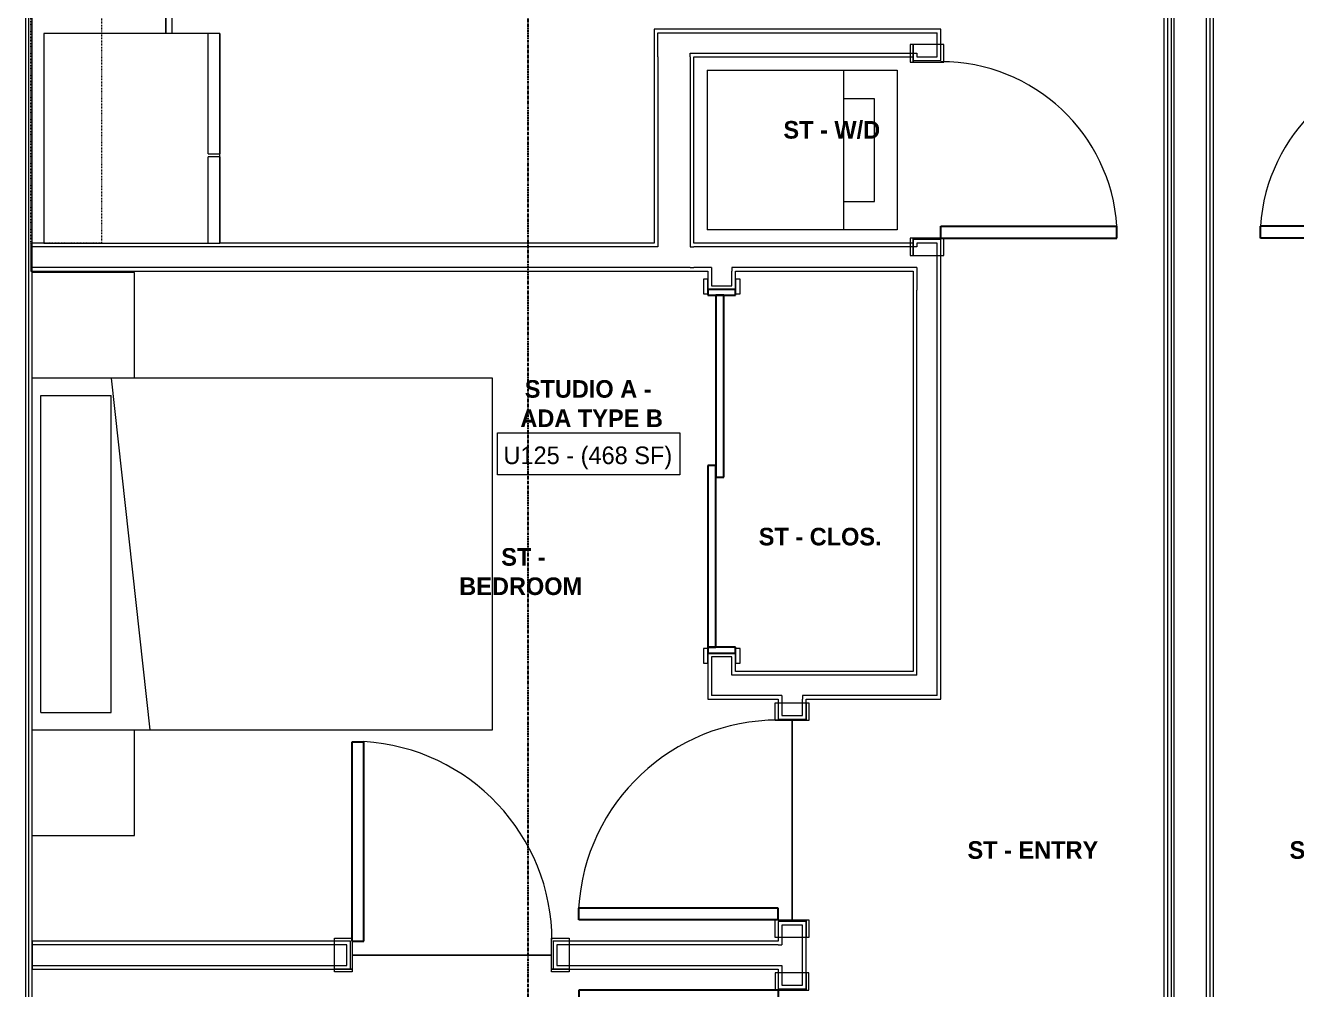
# Model space of a CAD drawing. Header units: inches. Extents: x -4093 to -1777, y 9773 to 12264.
# Drawn here: x -2913 to -2696.3, y 10524.7 to 10689 of the extents above; entities that cross this region are included whole.
import ezdxf

# ---------------------------------------------------------------- set-up
doc = ezdxf.new("R2010")
doc.units = ezdxf.units.IN
doc.header["$MEASUREMENT"] = 0
doc.linetypes.add('Dash', pattern=[0.25, 0.125, -0.125])
doc.linetypes.add('Grid Line 1_2_', pattern=[0.875, 0.5, -0.125, 0.125, -0.125])
for name, color, linetype, lineweight in [('0-1', 7, 'Continuous', 5), ('0-2', 7, 'Continuous', 9), ('A-AREA-IDEN', 2, 'Continuous', 9), ('A-DOOR-1', 7, 'Continuous', 9), ('A-DOOR-2', 10, 'Continuous', 30), ('A-DOOR-FRAM-1', 10, 'Continuous', 30), ('A-FLOR-1', 7, 'Continuous', 9), ('A-WALL-1', 7, 'Continuous', 9), ('A-WALL-2', 250, 'Continuous', 18), ('I-FURN-1', 7, 'Continuous', 9), ('I-WALL-1', 7, 'Continuous', 9), ('P-SANR-FIXT-1', 7, 'Continuous', 9), ('Q-CASE-1', 7, 'Continuous', 9), ('Q-CASE-HDLN-1', 7, 'Dash', 9), ('Q-SPCQ-1', 7, 'Continuous', 9), ('S-GRID-1', 1, 'Grid Line 1_2_', 30)]:
    doc.layers.add(name, color=color, linetype=linetype, lineweight=lineweight)
doc.styles.add('Century Gothic', font='ufonts.com_century-gothic.ttf', dxfattribs={"height": 3})
doc.styles.add('Century Gothic_B', font='GOTHICB.TTF', dxfattribs={"height": 3})

# ---------------------------------------------------------------- blocks, each defined once
blk = doc.blocks.new('SWING - SINGLE - FLUSH - SWING - FLUSH - 2-6 x 6-8 - PASSAGE-4346079-BACKGROUND - 1ST FLOOR')
at = {"layer": 'A-DOOR-1'}
for p, q in [((-18, 2.375), (-18, 2.875)), ((-18, 2.875), (-15, 2.875)), ((-18, 2.375), (-15, 2.375)), ((-18, -2.875), (-18, 2.375)), ((-15, 2.375), (-18, 2.375)), ((-15, 2.875), (-15, 2.375)), ((-15, 2.375), (-15, -2.875)), ((15, 2.375), (15, 2.875)), ((15, 2.875), (18, 2.875)), ((15, 2.375), (18, 2.375)), ((15, -2.875), (15, 2.375)), ((18, 2.375), (15, 2.375)), ((18, 2.875), (18, 2.375)), ((18, 2.375), (18, -2.875)), ((-15, -2.875), (-18, -2.875)), ((18, -2.875), (15, -2.875))]:
    blk.add_line(p, q, dxfattribs=at)
blk.add_arc((15, -2.375), 30.067, 180, 266.18593, dxfattribs=at)
at = {"layer": 'A-DOOR-2'}
for p, q in [((13, -2.375), (13, -32.375)), ((15, -2.375), (13, -2.375)), ((15, -2.375), (15, -32.375)), ((15, -32.375), (13, -32.375))]:
    blk.add_line(p, q, dxfattribs=at)
blk = doc.blocks.new('SLIDING - FLUSH - SLIDING - FLUSH - 5-0 x 6-8-3934327-BACKGROUND - 1ST FLOOR')
at = {"layer": 'A-DOOR-1'}
for p, q in [((-30.25, 3), (-32.75, 3)), ((-32.75, 3), (-32.75, 2.25)), ((-32.75, 2.25), (-30.25, 2.25)), ((-30.25, 2.25), (-30.25, 3)), ((30.25, 3), (30.25, 2.25)), ((32.75, 3), (30.25, 3)), ((30.25, 2.25), (32.75, 2.25)), ((32.75, 2.25), (32.75, 3)), ((-30.25, -2.5), (-32.75, -2.5)), ((-32.75, -2.5), (-32.75, -3.25)), ((-32.75, -3.25), (-30.25, -3.25)), ((-30.25, -3.25), (-30.25, -2.5)), ((32.75, -2.5), (30.25, -2.5)), ((30.25, -2.5), (30.25, -3.25)), ((30.25, -3.25), (32.75, -3.25)), ((32.75, -3.25), (32.75, -2.5))]:
    blk.add_line(p, q, dxfattribs=at)
at = {"layer": 'A-DOOR-2'}
for p, q in [((1, 2.25), (-30, 2.25)), ((-30, 2.25), (-30, 0.87)), ((1, 0.87), (1, 2.25)), ((-30, 0.87), (1, 0.87)), ((30, 0.87), (-1, 0.87)), ((-1, 0.87), (-1, -0.5)), ((30, -0.5), (30, 0.87)), ((-1, -0.5), (30, -0.5))]:
    blk.add_line(p, q, dxfattribs=at)
at = {"layer": 'A-DOOR-FRAM-1'}
for p, q in [((-30, 2.25), (-31, 2.25)), ((-31, 2.25), (-31, -2.5)), ((-30, -2.5), (-30, 2.25)), ((31, 2.25), (30, 2.25)), ((30, 2.25), (30, -2.5)), ((31, -2.5), (31, 2.25)), ((-31, -2.5), (-30, -2.5)), ((30, -2.5), (31, -2.5))]:
    blk.add_line(p, q, dxfattribs=at)
blk = doc.blocks.new('SWING - SINGLE - FLUSH - SWING - FLUSH - 2-10 x 6-8 - PRIVACY-V6-BACKGROUND - 1ST FLOOR')
at = {"layer": 'A-DOOR-1'}
for p, q in [((-20, 2.37), (-20, 2.87)), ((-20, 2.87), (-17, 2.87)), ((-20, 2.37), (-17, 2.37)), ((-20, -2.88), (-20, 2.37)), ((-17, 2.37), (-20, 2.37)), ((-17, 2.87), (-17, 2.37)), ((-17, 2.37), (-17, -2.88)), ((17, 2.37), (17, 2.87)), ((17, 2.87), (20, 2.87)), ((17, 2.37), (20, 2.37)), ((17, -2.88), (17, 2.37)), ((20, 2.37), (17, 2.37)), ((20, 2.87), (20, 2.37)), ((20, 2.37), (20, -2.88)), ((-17, -2.88), (-20, -2.88)), ((20, -2.88), (17, -2.88))]:
    blk.add_line(p, q, dxfattribs=at)
blk.add_arc((17, -2.38), 34.07, 180, 266.6343, dxfattribs=at)
at = {"layer": 'A-DOOR-2'}
for p, q in [((15, -2.38), (15, -36.38)), ((17, -2.38), (15, -2.38)), ((17, -2.38), (17, -36.38)), ((17, -36.38), (15, -36.38))]:
    blk.add_line(p, q, dxfattribs=at)
blk = doc.blocks.new('SWING - SINGLE - FLUSH - SWING - FLUSH - 2-10 x 6-8 - PRIVACY-4346070-BACKGROUND - 1ST FLOOR')
at = {"layer": 'A-DOOR-1'}
for p, q in [((-20, 2.37), (-20, 2.87)), ((-20, 2.87), (-17, 2.87)), ((-20, 2.37), (-17, 2.37)), ((-20, -2.88), (-20, 2.37)), ((-17, 2.37), (-20, 2.37)), ((-17, 2.87), (-17, 2.37)), ((-17, 2.37), (-17, -2.88)), ((17, 2.37), (17, 2.87)), ((17, 2.87), (20, 2.87)), ((17, 2.37), (20, 2.37)), ((17, -2.88), (17, 2.37)), ((20, 2.37), (17, 2.37)), ((20, 2.87), (20, 2.37)), ((20, 2.37), (20, -2.88)), ((-17, -2.88), (-20, -2.88)), ((20, -2.88), (17, -2.88))]:
    blk.add_line(p, q, dxfattribs=at)
blk.add_arc((17, -2.38), 34.07, 180, 266.6343, dxfattribs=at)
at = {"layer": 'A-DOOR-2'}
for p, q in [((15, -2.38), (15, -36.38)), ((17, -2.38), (15, -2.38)), ((17, -2.38), (17, -36.38)), ((17, -36.38), (15, -36.38))]:
    blk.add_line(p, q, dxfattribs=at)
blk = doc.blocks.new('SWING - SINGLE - FLUSH - SWING - FLUSH - 2-6 x 6-8 - PASSAGE-4346080-BACKGROUND - 1ST FLOOR')
at = {"layer": 'A-DOOR-1'}
for p, q in [((-15, 2.875), (-18, 2.875)), ((-18, 2.875), (-18, -2.375)), ((-15, -2.375), (-15, 2.875)), ((18, 2.875), (15, 2.875)), ((15, 2.875), (15, -2.375)), ((18, -2.375), (18, 2.875)), ((-18, -2.375), (-15, -2.375)), ((-15, -2.375), (-18, -2.375)), ((-18, -2.375), (-18, -2.875)), ((-18, -2.875), (-15, -2.875)), ((-15, -2.875), (-15, -2.375)), ((15, -2.375), (18, -2.375)), ((18, -2.375), (15, -2.375)), ((15, -2.375), (15, -2.875)), ((15, -2.875), (18, -2.875)), ((18, -2.875), (18, -2.375))]:
    blk.add_line(p, q, dxfattribs=at)
blk.add_arc((15, 2.375), 30.067, 93.81407, 180, dxfattribs=at)
at = {"layer": 'A-DOOR-2'}
for p, q in [((13, 2.375), (13, 32.375)), ((15, 32.375), (13, 32.375)), ((15, 2.375), (15, 32.375)), ((15, 2.375), (13, 2.375))]:
    blk.add_line(p, q, dxfattribs=at)
blk = doc.blocks.new('Bed-Standard - Queen 60_ x 79_-V12-BACKGROUND - 1ST FLOOR')
at = {"layer": 'I-FURN-1'}
for p, q in [((-19.31, 37.2), (-19.31, -41.3)), ((40.69, -41.3), (40.69, 37.2)), ((-16.31, 35.7), (-16.31, 23.7)), ((-16.31, 35.7), (37.69, 35.7)), ((37.69, 35.7), (37.69, 23.7)), ((40.69, 23.7), (-19.31, 17.13)), ((-16.31, 23.7), (37.69, 23.7)), ((-19.31, -41.3), (40.69, -41.3))]:
    blk.add_line(p, q, dxfattribs=at)
blk = doc.blocks.new('Stacked Washer and Dryer - 26_x25_ - Private-3627842-BACKGROUND - 1ST FLOOR')
at = {"layer": 'P-SANR-FIXT-1'}
for p, q in [((0, 13.625), (32.4375, 13.625)), ((0, 13.625), (0, -13.625)), ((23.34375, -13.625), (23.34375, 13.625)), ((32.4375, 13.625), (32.4375, -13.625)), ((28.53125, 8.75), (23.34375, 8.75)), ((28.53125, -8.75), (28.53125, 8.75)), ((23.34375, -8.75), (28.53125, -8.75)), ((32.4375, -13.625), (0, -13.625))]:
    blk.add_line(p, q, dxfattribs=at)
blk = doc.blocks.new('SWING - SINGLE - FLUSH - SWING - FLUSH - 2-10 x 6-8 - PRIVACY-4346067-BACKGROUND - 1ST FLOOR')
at = {"layer": 'A-DOOR-1'}
for p, q in [((-17, 2.87), (-20, 2.87)), ((-20, 2.87), (-20, -2.38)), ((-17, -2.38), (-17, 2.87)), ((20, 2.87), (17, 2.87)), ((17, 2.87), (17, -2.38)), ((20, -2.38), (20, 2.87)), ((-20, -2.38), (-17, -2.38)), ((-17, -2.38), (-20, -2.38)), ((-20, -2.38), (-20, -2.88)), ((-20, -2.88), (-17, -2.88)), ((-17, -2.88), (-17, -2.38)), ((17, -2.38), (20, -2.38)), ((20, -2.38), (17, -2.38)), ((17, -2.38), (17, -2.88)), ((17, -2.88), (20, -2.88)), ((20, -2.88), (20, -2.38))]:
    blk.add_line(p, q, dxfattribs=at)
blk.add_arc((17, 2.37), 34.07, 93.3657, 180, dxfattribs=at)
at = {"layer": 'A-DOOR-2'}
for p, q in [((15, 2.37), (15, 36.38)), ((17, 36.38), (15, 36.38)), ((17, 2.37), (17, 36.38)), ((17, 2.37), (15, 2.37))]:
    blk.add_line(p, q, dxfattribs=at)
blk = doc.blocks.new('Table-Night Stand - 18_ x 18_ x 24_-V26-BACKGROUND - 1ST FLOOR')
at = {"layer": 'I-FURN-1'}
for p, q in [((18.15, 0), (18.15, 17.5)), ((0.15, 0), (18.15, 0))]:
    blk.add_line(p, q, dxfattribs=at)
blk = doc.blocks.new('Table-Night Stand - 18_ x 18_ x 24_-V27-BACKGROUND - 1ST FLOOR')
at = {"layer": 'I-FURN-1'}
for p, q in [((0.15, 17.5), (0.15, 0)), ((0.15, 0), (18.15, 0))]:
    blk.add_line(p, q, dxfattribs=at)
blk = doc.blocks.new('OD_CW_Base Cabinet - OD_CW_Base Cabinet-V32-BACKGROUND - 1ST FLOOR')
at = {"layer": 'Q-CASE-1'}
for p, q in [((0.74, 0), (1.24, 0)), ((31.24, 0), (126.94, 0)), ((1.11, -24), (0.74, -24))]:
    blk.add_line(p, q, dxfattribs=at)
blk = doc.blocks.new('OD_CW_Upper Cabinet - OD_CW_Upper Cabinet-4366999-BACKGROUND - 1ST FLOOR')
at = {"layer": 'Q-CASE-HDLN-1'}
for p, q in [((0.74, -24), (0.74, -12)), ((0.74, -12), (162.69, -12)), ((162.69, -12), (162.69, -24)), ((162.69, -24), (0.74, -24))]:
    blk.add_line(p, q, dxfattribs=at)
blk = doc.blocks.new('Refrigerator_-_Side-by-Side_6047 - 36_ X 30_-345559-BACKGROUND - 1ST FLOOR')
at = {"layer": 'Q-SPCQ-1'}
for p, q in [((17.87, 14.42), (-17.88, 14.42)), ((-17.88, 14.42), (-17.88, -15.58)), ((17.87, -15.58), (17.87, 14.42)), ((-17.88, -13.58), (-3.13, -13.58)), ((-17.88, -13.58), (-17.88, -15.58)), ((-3.13, -15.58), (-3.13, -13.58)), ((-2.63, -13.58), (17.87, -13.58)), ((-2.63, -13.58), (-2.63, -15.58)), ((17.87, -15.58), (17.87, -13.58)), ((-17.88, -15.58), (17.87, -15.58)), ((-3.13, -15.58), (-17.88, -15.58)), ((17.87, -15.58), (-2.63, -15.58))]:
    blk.add_line(p, q, dxfattribs=at)
blk = doc.blocks.new('CTR - 1st Phase - Unit Layouts_rvt-1-BACKGROUND - 1ST FLOOR')
at = {"layer": 'A-FLOR-1'}
for p, q in [((-2782.32, 10570.54), (-2782.32, 10536.54)), ((-2782.32, 10536.54), (-2782.32, 10570.54)), ((-2857.32, 10530.54), (-2823.32, 10530.54)), ((-2823.32, 10530.54), (-2857.32, 10530.54))]:
    blk.add_line(p, q, dxfattribs=at)
at = {"layer": 'A-WALL-1'}
for p, q in [((-2761.7, 10688.41), (-2805.82, 10688.41)), ((-2805.82, 10688.41), (-2805.82, 10687.79)), ((-2805.82, 10687.79), (-2805.82, 10683.66)), ((-2757.57, 10688.41), (-2761.7, 10688.41)), ((-2756.95, 10688.41), (-2757.57, 10688.41)), ((-2756.95, 10683.04), (-2756.95, 10688.41)), ((-2805.82, 10683.66), (-2805.82, 10651.91)), ((-2799.07, 10683.66), (-2761.7, 10683.66)), ((-2799.07, 10651.91), (-2799.07, 10683.66)), ((-2761.7, 10683.66), (-2761.7, 10683.04)), ((-2761.7, 10683.04), (-2756.95, 10683.04)), ((-2761.7, 10652.54), (-2761.7, 10651.91)), ((-2756.95, 10652.54), (-2761.7, 10652.54)), ((-2756.95, 10643.92), (-2756.95, 10652.54)), ((-2909.89, 10651.91), (-2912.07, 10651.91)), ((-2912.07, 10651.91), (-2912.07, 10647.16)), ((-2805.82, 10651.91), (-2879.89, 10651.91)), ((-2761.7, 10651.91), (-2799.07, 10651.91)), ((-2912.07, 10647.16), (-2799.07, 10647.16)), ((-2799.07, 10647.16), (-2796.7, 10647.16)), ((-2796.7, 10647.16), (-2796.7, 10644.04)), ((-2791.95, 10644.04), (-2791.95, 10647.16)), ((-2791.95, 10647.16), (-2761.7, 10647.16)), ((-2761.7, 10647.16), (-2761.7, 10643.92)), ((-2796.7, 10644.04), (-2791.95, 10644.04)), ((-2761.7, 10643.92), (-2761.7, 10578.91)), ((-2756.95, 10574.16), (-2756.95, 10643.92)), ((-2791.95, 10582.04), (-2796.7, 10582.04)), ((-2796.7, 10582.04), (-2796.7, 10574.16)), ((-2791.95, 10578.91), (-2791.95, 10582.04)), ((-2761.7, 10578.91), (-2791.95, 10578.91)), ((-2796.7, 10574.16), (-2796.07, 10574.16)), ((-2796.07, 10574.16), (-2791.95, 10574.16)), ((-2791.95, 10574.16), (-2784.7, 10574.16)), ((-2784.7, 10574.16), (-2784.7, 10570.79)), ((-2779.95, 10570.79), (-2779.95, 10574.16)), ((-2779.95, 10574.16), (-2761.7, 10574.16)), ((-2761.7, 10574.16), (-2757.57, 10574.16)), ((-2757.57, 10574.16), (-2756.95, 10574.16)), ((-2784.7, 10570.79), (-2779.95, 10570.79)), ((-2779.95, 10536.29), (-2784.7, 10536.29)), ((-2784.7, 10536.29), (-2784.7, 10532.91)), ((-2779.95, 10524.79), (-2779.95, 10536.29)), ((-2857.57, 10532.91), (-2911.89, 10532.91)), ((-2911.89, 10532.91), (-2911.89, 10528.16)), ((-2857.57, 10528.16), (-2857.57, 10532.91)), ((-2784.7, 10532.91), (-2823.07, 10532.91)), ((-2823.07, 10532.91), (-2823.07, 10528.16)), ((-2911.89, 10528.16), (-2857.57, 10528.16)), ((-2823.07, 10528.16), (-2784.7, 10528.16)), ((-2784.7, 10528.16), (-2784.7, 10524.79)), ((-2784.7, 10524.79), (-2779.95, 10524.79))]:
    blk.add_line(p, q, dxfattribs=at)
at = {"layer": 'A-WALL-2'}
for p, q in [((-2805.2, 10687.79), (-2761.7, 10687.79)), ((-2805.2, 10684.29), (-2805.2, 10687.79)), ((-2761.7, 10687.79), (-2761.07, 10687.79)), ((-2761.07, 10687.79), (-2757.57, 10687.79)), ((-2757.57, 10683.66), (-2757.57, 10687.79)), ((-2805.2, 10683.66), (-2805.2, 10684.29)), ((-2805.2, 10683.66), (-2805.2, 10651.91)), ((-2799.7, 10684.29), (-2761.7, 10684.29)), ((-2799.7, 10683.66), (-2799.7, 10684.29)), ((-2799.7, 10683.66), (-2799.7, 10651.91)), ((-2761.7, 10684.29), (-2761.07, 10684.29)), ((-2761.07, 10684.29), (-2761.07, 10683.66)), ((-2761.07, 10683.66), (-2759.32, 10683.66)), ((-2759.32, 10683.66), (-2757.57, 10683.66)), ((-2805.2, 10651.29), (-2912.07, 10651.29)), ((-2805.2, 10651.91), (-2805.2, 10651.29)), ((-2799.7, 10651.91), (-2799.7, 10651.29)), ((-2799.7, 10651.29), (-2799.07, 10651.29)), ((-2761.7, 10651.29), (-2799.07, 10651.29)), ((-2761.07, 10651.29), (-2761.7, 10651.29)), ((-2761.07, 10651.91), (-2761.07, 10651.29)), ((-2759.32, 10651.91), (-2761.07, 10651.91)), ((-2757.57, 10651.91), (-2759.32, 10651.91)), ((-2757.57, 10643.92), (-2757.57, 10651.91)), ((-2799.7, 10647.79), (-2912.07, 10647.79)), ((-2799.7, 10647.79), (-2799.07, 10647.79)), ((-2796.07, 10647.79), (-2799.07, 10647.79)), ((-2796.07, 10647.79), (-2796.07, 10647.16)), ((-2796.07, 10647.16), (-2796.07, 10644.66)), ((-2792.57, 10647.79), (-2792.57, 10647.16)), ((-2761.7, 10647.79), (-2792.57, 10647.79)), ((-2792.57, 10644.66), (-2792.57, 10647.16)), ((-2761.07, 10647.79), (-2761.7, 10647.79)), ((-2761.07, 10647.79), (-2761.07, 10643.92)), ((-2796.07, 10644.66), (-2794.32, 10644.66)), ((-2794.32, 10644.66), (-2792.57, 10644.66)), ((-2761.07, 10578.29), (-2761.07, 10643.92)), ((-2757.57, 10574.79), (-2757.57, 10643.92)), ((-2794.32, 10581.41), (-2796.07, 10581.41)), ((-2796.07, 10581.41), (-2796.07, 10574.79)), ((-2792.57, 10581.41), (-2794.32, 10581.41)), ((-2792.57, 10578.29), (-2792.57, 10581.41)), ((-2791.95, 10578.29), (-2792.57, 10578.29)), ((-2761.7, 10578.29), (-2791.95, 10578.29)), ((-2761.07, 10578.29), (-2761.7, 10578.29)), ((-2792.57, 10574.79), (-2796.07, 10574.79)), ((-2791.95, 10574.79), (-2792.57, 10574.79)), ((-2784.07, 10574.79), (-2791.95, 10574.79)), ((-2784.07, 10574.79), (-2784.07, 10574.16)), ((-2780.57, 10574.79), (-2780.57, 10574.16)), ((-2761.7, 10574.79), (-2780.57, 10574.79)), ((-2761.07, 10574.79), (-2761.7, 10574.79)), ((-2757.57, 10574.79), (-2761.07, 10574.79)), ((-2784.07, 10574.16), (-2784.07, 10571.41)), ((-2780.57, 10571.41), (-2780.57, 10574.16)), ((-2784.07, 10571.41), (-2782.32, 10571.41)), ((-2782.32, 10571.41), (-2780.57, 10571.41)), ((-2782.32, 10535.66), (-2784.07, 10535.66)), ((-2784.07, 10535.66), (-2784.07, 10532.29)), ((-2780.57, 10535.66), (-2782.32, 10535.66)), ((-2780.57, 10525.41), (-2780.57, 10535.66)), ((-2858.2, 10532.29), (-2911.89, 10532.29)), ((-2858.2, 10530.54), (-2858.2, 10532.29)), ((-2822.45, 10532.29), (-2822.45, 10530.54)), ((-2784.7, 10532.29), (-2822.45, 10532.29)), ((-2784.7, 10532.29), (-2784.07, 10532.29)), ((-2858.2, 10528.79), (-2858.2, 10530.54)), ((-2822.45, 10530.54), (-2822.45, 10528.79)), ((-2911.89, 10528.79), (-2858.2, 10528.79)), ((-2822.45, 10528.79), (-2784.7, 10528.79)), ((-2784.7, 10528.79), (-2784.07, 10528.79)), ((-2784.07, 10528.79), (-2784.07, 10525.41)), ((-2784.07, 10525.41), (-2782.32, 10525.41)), ((-2782.32, 10525.41), (-2780.57, 10525.41))]:
    blk.add_line(p, q, dxfattribs=at)
at = {"layer": 'Q-CASE-1'}
for p, q in [((-2889.07, 10783.36), (-2889.07, 10687.66)), ((-2889.07, 10687.66), (-2889.07, 10783.36)), ((-2888.07, 10783.36), (-2888.07, 10687.66))]:
    blk.add_line(p, q, dxfattribs=at)
at = {"layer": '0-2'}
for name, p, rotation in [('OD_CW_Base Cabinet - OD_CW_Base Cabinet-V32-BACKGROUND - 1ST FLOOR', (-2888.07, 10814.6), 270.0000000000028), ('OD_CW_Upper Cabinet - OD_CW_Upper Cabinet-4366999-BACKGROUND - 1ST FLOOR', (-2888.07, 10814.6), 269.9999999999828), ('Refrigerator_-_Side-by-Side_6047 - 36_ X 30_-345559-BACKGROUND - 1ST FLOOR', (-2895.46, 10669.79), 89.99999999998595), ('SWING - SINGLE - FLUSH - SWING - FLUSH - 2-6 x 6-8 - PASSAGE-4346080-BACKGROUND - 1ST FLOOR', (-2759.32, 10667.79), 269.9999999999724), ('SWING - SINGLE - FLUSH - SWING - FLUSH - 2-6 x 6-8 - PASSAGE-4346079-BACKGROUND - 1ST FLOOR', (-2670.12, 10667.79), 270.0000000000231), ('Table-Night Stand - 18_ x 18_ x 24_-V26-BACKGROUND - 1ST FLOOR', (-2894.39, 10628.77), 90.00000000002666), ('SLIDING - FLUSH - SLIDING - FLUSH - 5-0 x 6-8-3934327-BACKGROUND - 1ST FLOOR', (-2794.45, 10613.04), 90.00000000004363), ('Bed-Standard - Queen 60_ x 79_-V12-BACKGROUND - 1ST FLOOR', (-2874.68, 10588.23), 90.00000000002666), ('SWING - SINGLE - FLUSH - SWING - FLUSH - 2-10 x 6-8 - PRIVACY-V6-BACKGROUND - 1ST FLOOR', (-2782.32, 10553.54), 270.0000000000309), ('Table-Night Stand - 18_ x 18_ x 24_-V27-BACKGROUND - 1ST FLOOR', (-2894.39, 10550.77), 90.00000000002666), ('SWING - SINGLE - FLUSH - SWING - FLUSH - 2-10 x 6-8 - PRIVACY-4346070-BACKGROUND - 1ST FLOOR', (-2840.32, 10530.54), 180), ('SWING - SINGLE - FLUSH - SWING - FLUSH - 2-10 x 6-8 - PRIVACY-4346067-BACKGROUND - 1ST FLOOR', (-2782.32, 10507.54), 90.0000000000309)]:
    blk.add_blockref(name, p, dxfattribs=dict(at, rotation=rotation))
blk.add_blockref('Stacked Washer and Dryer - 26_x25_ - Private-3627842-BACKGROUND - 1ST FLOOR', (-2796.82, 10667.79), dxfattribs=at)
blk = doc.blocks.new('CTR - 1st Phase - Common Walls_rvt-1-BACKGROUND - 1ST FLOOR')
at = {"layer": 'A-WALL-2'}
for p, q in [((-2913.01, 10813.49), (-2913.01, 10457.54)), ((-2912.51, 10813.49), (-2912.51, 10457.54)), ((-2718.35, 10814.49), (-2718.35, 10476.16)), ((-2717.72, 10814.49), (-2717.72, 10476.16)), ((-2717.22, 10814.49), (-2717.22, 10476.16)), ((-2711.72, 10814.49), (-2711.72, 10476.16)), ((-2711.1, 10814.49), (-2711.1, 10476.16))]:
    blk.add_line(p, q, dxfattribs=at)
at = {"layer": 'I-WALL-1'}
for p, q in [((-2911.89, 10496.91), (-2911.89, 10813.49)), ((-2718.97, 10814.49), (-2718.97, 10476.16)), ((-2710.47, 10476.16), (-2710.47, 10814.49))]:
    blk.add_line(p, q, dxfattribs=at)
blk = doc.blocks.new('CTR - 1st Phase - Structure_rvt-1-BACKGROUND - 1ST FLOOR')
at = {"layer": 'S-GRID-1'}
blk.add_line((-2827.32, 9772.61), (-2827.32, 12247.5), dxfattribs=at)

msp = doc.modelspace()

# ---------------------------------------------------------------- linework, layer by layer
at = {"layer": 'A-AREA-IDEN', "flags": 128}
msp.add_lwpolyline([(-2832.52, 10619.58), (-2801.43, 10619.58), (-2801.43, 10612.42), (-2832.52, 10612.42)], close=True, dxfattribs=at)

# ---------------------------------------------------------------- block references
at = {"layer": '0-1'}
for name in ['CTR - 1st Phase - Structure_rvt-1-BACKGROUND - 1ST FLOOR', 'CTR - 1st Phase - Common Walls_rvt-1-BACKGROUND - 1ST FLOOR', 'CTR - 1st Phase - Unit Layouts_rvt-1-BACKGROUND - 1ST FLOOR']:
    msp.add_blockref(name, (0, 0), dxfattribs=at)

# ---------------------------------------------------------------- texts
at = {"layer": 'A-AREA-IDEN', "char_height": 3, "attachment_point": 1}
for s, insert, width, style in [('ST - W/D', (-2783.8, 10672.74), 20.402, 'Century Gothic_B'), ('STUDIO A -', (-2827.89, 10628.57), 26.361, 'Century Gothic_B'), ('ADA TYPE B', (-2828.64, 10623.57), 28.179, 'Century Gothic_B'), ('U125 - (468 SF)', (-2831.52, 10617.25), 35.148, 'Century Gothic'), ('ST - CLOS.', (-2788.01, 10603.39), 24.543, 'Century Gothic_B'), ('ST -', (-2831.9, 10599.93), 8.383, 'Century Gothic_B'), ('BEDROOM', (-2839.06, 10594.93), 25.755, 'Century Gothic_B'), ('ST - ENTRY', (-2752.42, 10549.96), 24.745, 'Century Gothic_B'), ('ST - ENTRY', (-2697.52, 10549.96), 24.745, 'Century Gothic_B')]:
    msp.add_mtext(s, dxfattribs=dict(at, insert=insert, width=width, style=style))

doc.saveas('drawing.dxf')
